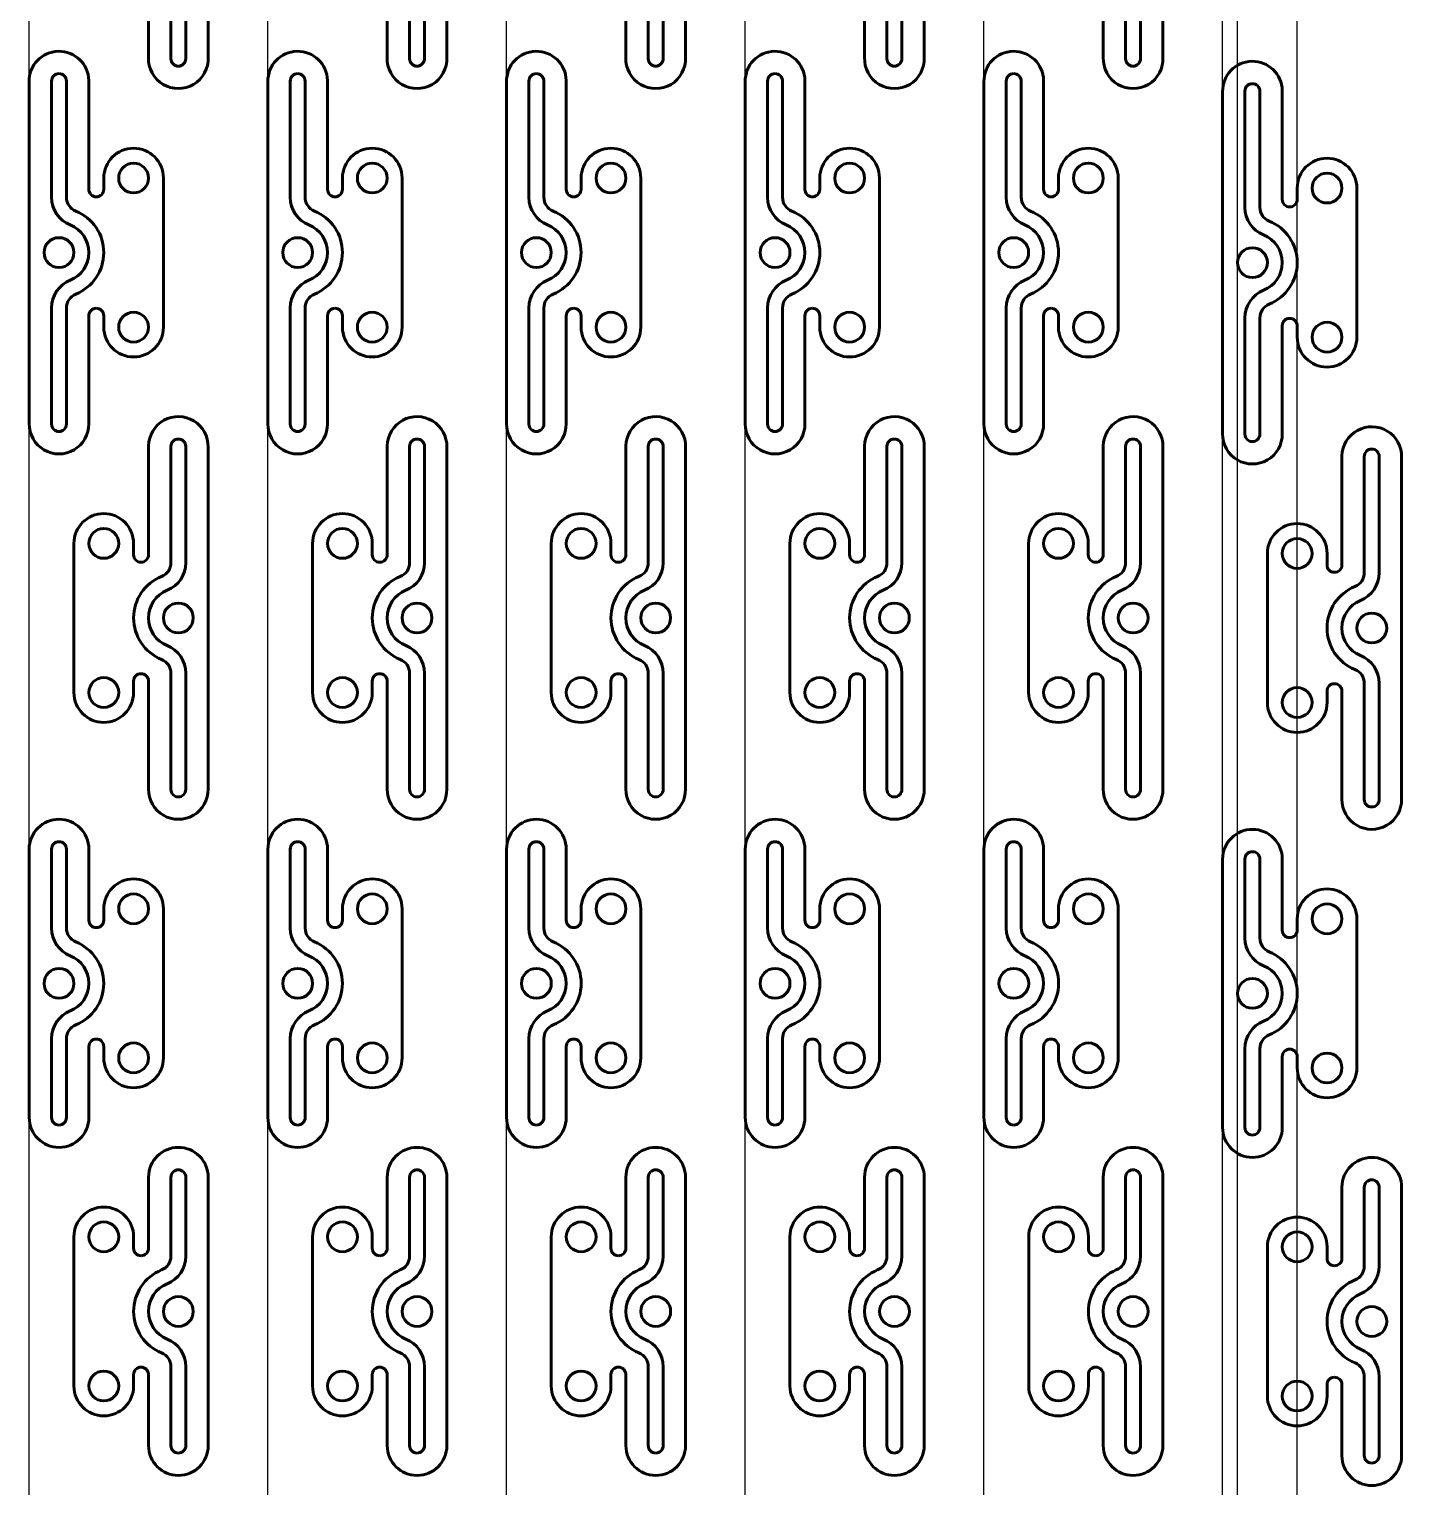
# Model space of a CAD drawing. Header units: millimetres. Extents: x -2 to 186, y -196 to 18.
# Drawn here: x 94 to 186, y -195.8 to -98 of the extents above; entities that cross this region are included whole.
import ezdxf

# ---------------------------------------------------------------- set-up
doc = ezdxf.new("R2010")
doc.units = ezdxf.units.MM
doc.linetypes.add('K5LT_BASIC', pattern=[0])

# ---------------------------------------------------------------- blocks, each defined once
blk = doc.blocks.new('U58')
at = {"color": 150, "linetype": 'K5LT_BASIC', "lineweight": 60, "true_color": 0x0080ff}
for p, q in [((102, -72.002), (102, -81.766)), ((103.5, -72.002), (103.5, -82.294)), ((104.5, -82.294), (104.5, -72.002)), ((106, -86.002), (106, -72.002)), ((97, -81.002), (97, -91.002)), ((101, -81.766), (101, -81.002)), ((106, -86.002), (106, -99.918)), ((103.5, -100.002), (103.5, -89.71)), ((104.5, -89.71), (104.5, -100.002)), ((101, -91.002), (101, -90.238)), ((102, -99.918), (102, -90.238))]:
    blk.add_line(p, q, dxfattribs=at)
for centre in [(99, -81.002), (99, -91.002)]:
    blk.add_circle(centre, 1, dxfattribs=at)
for centre, radius, start, end in [((104, -72.002), 2, 0, 180), ((104, -72.002), 0.5, 90, 180), ((104, -72.002), 0.5, 0, 90), ((99, -81.002), 2, 90, 180), ((99, -81.002), 2, 0, 90), ((101.5, -81.766), 0.5, 180, 270), ((101.5, -81.766), 0.5, 270, 0), ((102.5, -82.294), 1, 292.02431, 0), ((102.5, -82.294), 2, 292.02431, 0), ((104, -86.002), 3, 112.02431, 247.97569), ((104, -86.002), 2, 112.02431, 180), ((104, -86.002), 1, 360, 180), ((104, -86.002), 2, 180, 247.97569), ((104, -86.002), 1, 180, 360), ((102.5, -89.71), 2, 0, 67.97569), ((102.5, -89.71), 1, 0, 67.97569), ((101.5, -90.238), 0.5, 90, 180), ((101.5, -90.238), 0.5, 0, 90), ((99, -91.002), 2, 180, 270), ((99, -91.002), 2, 270, 0), ((104, -100.002), 2.002, 177.60869, 2.39131), ((104, -100.002), 0.5, 180, 270), ((104, -100.002), 0.5, 270, 0)]:
    blk.add_arc(centre, radius, start, end, dxfattribs=at)
blk = doc.blocks.new('U59')
at = {"color": 150, "linetype": 'K5LT_BASIC', "lineweight": 60, "true_color": 0x0080ff}
for p, q in [((94, -113.003), (94, -101.547)), ((95.5, -109.295), (95.5, -101.503)), ((96.5, -101.503), (96.5, -109.295)), ((98, -101.46), (98, -108.767)), ((99, -108.767), (99, -108.003)), ((103, -108.003), (103, -118.003)), ((94, -113.003), (94, -124.481)), ((95.5, -116.712), (95.5, -124.503)), ((96.5, -124.503), (96.5, -116.712)), ((98, -124.481), (98, -117.24)), ((99, -118.003), (99, -117.24))]:
    blk.add_line(p, q, dxfattribs=at)
for centre in [(101, -108.003), (101, -118.003)]:
    blk.add_circle(centre, 1, dxfattribs=at)
for centre, radius, start, end in [((96, -101.503), 2, 1.24142, 181.24142), ((96, -101.503), 0.5, 90, 180), ((96, -101.503), 0.5, 0, 90), ((101, -108.003), 2, 0, 180), ((97.5, -109.295), 2, 180, 247.97569), ((97.5, -109.295), 1, 180, 247.97569), ((98.5, -108.767), 0.5, 180, 270), ((98.5, -108.767), 0.5, 270, 0), ((96, -113.003), 3, 292.02431, 67.97569), ((96, -113.003), 2, 0, 67.97569), ((96, -113.003), 1, 0, 180), ((96, -113.003), 1, 180, 0), ((96, -113.003), 2, 292.02431, 0), ((97.5, -116.712), 2, 112.02431, 180), ((97.5, -116.712), 1, 112.02431, 180), ((98.5, -117.24), 0.5, 90, 180), ((98.5, -117.24), 0.5, 0, 90), ((101, -118.003), 2, 180, 0), ((96, -124.503), 2, 179.36217, 0.63783), ((96, -124.503), 0.5, 180, 270), ((96, -124.503), 0.5, 270, 0)]:
    blk.add_arc(centre, radius, start, end, dxfattribs=at)
blk = doc.blocks.new('U60')
at = {"color": 150, "linetype": 'K5LT_BASIC', "lineweight": 60, "true_color": 0x0080ff}
for p, q in [((102, -125.96), (102, -133.267)), ((103.5, -126.003), (103.5, -133.795)), ((104.5, -133.795), (104.5, -126.003)), ((106, -137.503), (106, -126.046)), ((97, -132.503), (97, -142.503)), ((101, -133.267), (101, -132.503)), ((106, -137.503), (106, -148.981)), ((103.5, -149.003), (103.5, -141.211)), ((104.5, -141.211), (104.5, -149.003)), ((101, -142.503), (101, -141.739)), ((102, -148.981), (102, -141.739))]:
    blk.add_line(p, q, dxfattribs=at)
for centre in [(99, -132.503), (99, -142.503)]:
    blk.add_circle(centre, 1, dxfattribs=at)
for centre, radius, start, end in [((104, -126.003), 2, 358.75858, 178.75858), ((104, -126.003), 0.5, 90, 180), ((104, -126.003), 0.5, 0, 90), ((99, -132.503), 2, 0, 180), ((101.5, -133.267), 0.5, 180, 270), ((101.5, -133.267), 0.5, 270, 0), ((102.5, -133.795), 1, 292.02431, 0), ((102.5, -133.795), 2, 292.02431, 0), ((104, -137.503), 3, 112.02431, 247.97569), ((104, -137.503), 2, 112.02431, 180), ((104, -137.503), 1, 360, 180), ((104, -137.503), 2, 180, 247.97569), ((104, -137.503), 1, 180, 360), ((102.5, -141.211), 2, 0, 67.97569), ((102.5, -141.211), 1, 0, 67.97569), ((101.5, -141.739), 0.5, 90, 180), ((101.5, -141.739), 0.5, 0, 90), ((99, -142.503), 2, 180, 360), ((104, -149.003), 2, 179.36217, 0.63783), ((104, -149.003), 0.5, 180, 270), ((104, -149.003), 0.5, 270, 0)]:
    blk.add_arc(centre, radius, start, end, dxfattribs=at)
blk = doc.blocks.new('U61')
at = {"color": 150, "linetype": 'K5LT_BASIC', "lineweight": 60, "true_color": 0x0080ff}
for p, q in [((102.001, -175.002), (102.001, -179.767)), ((103.501, -175.003), (103.501, -180.295)), ((104.501, -180.295), (104.501, -175.003)), ((106.001, -184.003), (106.001, -175.005)), ((97.001, -189.003), (97.001, -179.003)), ((101.001, -179.003), (101.001, -179.767)), ((106.001, -184.003), (106.001, -193.003)), ((101.001, -188.239), (101.001, -189.003)), ((102.001, -193.003), (102.001, -188.239)), ((103.501, -193.003), (103.501, -187.711)), ((104.501, -187.711), (104.501, -193.003))]:
    blk.add_line(p, q, dxfattribs=at)
for centre in [(99.001, -179.003), (99.001, -189.003)]:
    blk.add_circle(centre, 1, dxfattribs=at)
for centre, radius, start, end in [((104.001, -175.003), 2, 90.03883, 179.96117), ((104.001, -175.003), 2, 359.96117, 90.03883), ((104.001, -175.003), 0.5, 90, 180), ((104.001, -175.003), 0.5, 0, 90), ((99.001, -179.003), 2, 0, 180), ((101.501, -179.767), 0.5, 180, 270), ((101.501, -179.767), 0.5, 270, 0), ((102.501, -180.295), 1, 292.02431, 0), ((102.501, -180.295), 2, 292.02431, 0), ((104.001, -184.003), 3, 112.02431, 247.97569), ((104.001, -184.003), 2, 112.02431, 180), ((104.001, -184.003), 1, 360, 180), ((104.001, -184.003), 2, 180, 247.97569), ((104.001, -184.003), 1, 180, 360), ((102.501, -187.711), 2, 0, 67.97569), ((102.501, -187.711), 1, 0, 67.97569), ((101.501, -188.239), 0.5, 90, 180), ((101.501, -188.239), 0.5, 0, 90), ((99.001, -189.003), 2, 180, 0), ((104.001, -193.003), 2, 180, 0), ((104.001, -193.003), 0.5, 180, 270), ((104.001, -193.003), 0.5, 270, 0)]:
    blk.add_arc(centre, radius, start, end, dxfattribs=at)
blk = doc.blocks.new('U62')
at = {"color": 150, "linetype": 'K5LT_BASIC', "lineweight": 60, "true_color": 0x0080ff}
for p, q in [((94.001, -162.003), (94.001, -153.005)), ((95.501, -158.295), (95.501, -153.003)), ((96.501, -153.003), (96.501, -158.295)), ((98.001, -153.002), (98.001, -157.767)), ((99.001, -157.003), (99.001, -157.767)), ((103.001, -167.003), (103.001, -157.003)), ((94.001, -162.003), (94.001, -171.003)), ((95.501, -165.711), (95.501, -171.003)), ((96.501, -171.003), (96.501, -165.711)), ((98.001, -171.003), (98.001, -166.239)), ((99.001, -166.239), (99.001, -167.003))]:
    blk.add_line(p, q, dxfattribs=at)
for centre in [(101.001, -157.003), (101.001, -167.003)]:
    blk.add_circle(centre, 1, dxfattribs=at)
for centre, radius, start, end in [((96.001, -153.003), 2, 89.96117, 180.03883), ((96.001, -153.003), 2, 0.03883, 89.96117), ((96.001, -153.003), 0.5, 90, 180), ((96.001, -153.003), 0.5, 0, 90), ((101.001, -157.003), 2, 0, 180), ((97.501, -158.295), 2, 180, 247.97569), ((97.501, -158.295), 1, 180, 247.97569), ((98.501, -157.767), 0.5, 180, 270), ((98.501, -157.767), 0.5, 270, 0), ((96.001, -162.003), 3, 292.02431, 67.97569), ((96.001, -162.003), 2, 0, 67.97569), ((96.001, -162.003), 1, 0, 180), ((96.001, -162.003), 1, 180, 0), ((96.001, -162.003), 2, 292.02431, 0), ((97.501, -165.711), 2, 112.02431, 180), ((97.501, -165.711), 1, 112.02431, 180), ((98.501, -166.239), 0.5, 90, 180), ((98.501, -166.239), 0.5, 0, 90), ((101.001, -167.003), 2, 180, 0), ((96.001, -171.003), 2, 180, 0), ((96.001, -171.003), 0.5, 180, 270), ((96.001, -171.003), 0.5, 270, 0)]:
    blk.add_arc(centre, radius, start, end, dxfattribs=at)
blk = doc.blocks.new('U54')
for name in ['U58', 'U59', 'U60', 'U62', 'U61']:
    blk.add_blockref(name, (0, 0))
blk = doc.blocks.new('U67')
at = {"color": 150, "linetype": 'K5LT_BASIC', "lineweight": 60, "true_color": 0x0080ff}
for p, q in [((118, -72.002), (118, -81.766)), ((119.5, -72.002), (119.5, -82.294)), ((120.5, -82.294), (120.5, -72.002)), ((122, -86.002), (122, -72.002)), ((113, -81.002), (113, -91.002)), ((117, -81.766), (117, -81.002)), ((122, -86.002), (122, -99.918)), ((119.5, -100.002), (119.5, -89.71)), ((120.5, -89.71), (120.5, -100.002)), ((117, -91.002), (117, -90.238)), ((118, -99.918), (118, -90.238))]:
    blk.add_line(p, q, dxfattribs=at)
for centre in [(115, -81.002), (115, -91.002)]:
    blk.add_circle(centre, 1, dxfattribs=at)
for centre, radius, start, end in [((120, -72.002), 2, 0, 180), ((120, -72.002), 0.5, 90, 180), ((120, -72.002), 0.5, 0, 90), ((115, -81.002), 2, 90, 180), ((115, -81.002), 2, 0, 90), ((117.5, -81.766), 0.5, 180, 270), ((117.5, -81.766), 0.5, 270, 0), ((118.5, -82.294), 1, 292.02431, 0), ((118.5, -82.294), 2, 292.02431, 0), ((120, -86.002), 3, 112.02431, 247.97569), ((120, -86.002), 2, 112.02431, 180), ((120, -86.002), 1, 360, 180), ((120, -86.002), 2, 180, 247.97569), ((120, -86.002), 1, 180, 360), ((118.5, -89.71), 2, 0, 67.97569), ((118.5, -89.71), 1, 0, 67.97569), ((117.5, -90.238), 0.5, 90, 180), ((117.5, -90.238), 0.5, 0, 90), ((115, -91.002), 2, 180, 270), ((115, -91.002), 2, 270, 0), ((120, -100.002), 2.002, 177.60869, 2.39131), ((120, -100.002), 0.5, 180, 270), ((120, -100.002), 0.5, 270, 0)]:
    blk.add_arc(centre, radius, start, end, dxfattribs=at)
blk = doc.blocks.new('U68')
at = {"color": 150, "linetype": 'K5LT_BASIC', "lineweight": 60, "true_color": 0x0080ff}
for p, q in [((110, -113.003), (110, -101.547)), ((111.5, -109.295), (111.5, -101.503)), ((112.5, -101.503), (112.5, -109.295)), ((114, -101.46), (114, -108.767)), ((115, -108.767), (115, -108.003)), ((119, -108.003), (119, -118.003)), ((110, -113.003), (110, -124.481)), ((111.5, -116.712), (111.5, -124.503)), ((112.5, -124.503), (112.5, -116.712)), ((114, -124.481), (114, -117.24)), ((115, -118.003), (115, -117.24))]:
    blk.add_line(p, q, dxfattribs=at)
for centre in [(117, -108.003), (117, -118.003)]:
    blk.add_circle(centre, 1, dxfattribs=at)
for centre, radius, start, end in [((112, -101.503), 2, 1.24142, 181.24142), ((112, -101.503), 0.5, 90, 180), ((112, -101.503), 0.5, 0, 90), ((117, -108.003), 2, 0, 180), ((113.5, -109.295), 2, 180, 247.97569), ((113.5, -109.295), 1, 180, 247.97569), ((114.5, -108.767), 0.5, 180, 270), ((114.5, -108.767), 0.5, 270, 0), ((112, -113.003), 3, 292.02431, 67.97569), ((112, -113.003), 2, 0, 67.97569), ((112, -113.003), 1, 0, 180), ((112, -113.003), 1, 180, 0), ((112, -113.003), 2, 292.02431, 0), ((113.5, -116.712), 2, 112.02431, 180), ((113.5, -116.712), 1, 112.02431, 180), ((114.5, -117.24), 0.5, 90, 180), ((114.5, -117.24), 0.5, 0, 90), ((117, -118.003), 2, 180, 0), ((112, -124.503), 2, 179.36217, 0.63783), ((112, -124.503), 0.5, 180, 270), ((112, -124.503), 0.5, 270, 0)]:
    blk.add_arc(centre, radius, start, end, dxfattribs=at)
blk = doc.blocks.new('U69')
at = {"color": 150, "linetype": 'K5LT_BASIC', "lineweight": 60, "true_color": 0x0080ff}
for p, q in [((118, -125.96), (118, -133.267)), ((119.5, -126.003), (119.5, -133.795)), ((120.5, -133.795), (120.5, -126.003)), ((122, -137.503), (122, -126.046)), ((113, -132.503), (113, -142.503)), ((117, -133.267), (117, -132.503)), ((122, -137.503), (122, -148.981)), ((119.5, -149.003), (119.5, -141.211)), ((120.5, -141.211), (120.5, -149.003)), ((117, -142.503), (117, -141.739)), ((118, -148.981), (118, -141.739))]:
    blk.add_line(p, q, dxfattribs=at)
for centre in [(115, -132.503), (115, -142.503)]:
    blk.add_circle(centre, 1, dxfattribs=at)
for centre, radius, start, end in [((120, -126.003), 2, 358.75858, 178.75858), ((120, -126.003), 0.5, 90, 180), ((120, -126.003), 0.5, 0, 90), ((115, -132.503), 2, 0, 180), ((117.5, -133.267), 0.5, 180, 270), ((117.5, -133.267), 0.5, 270, 0), ((118.5, -133.795), 1, 292.02431, 0), ((118.5, -133.795), 2, 292.02431, 0), ((120, -137.503), 3, 112.02431, 247.97569), ((120, -137.503), 2, 112.02431, 180), ((120, -137.503), 1, 360, 180), ((120, -137.503), 2, 180, 247.97569), ((120, -137.503), 1, 180, 360), ((118.5, -141.211), 2, 0, 67.97569), ((118.5, -141.211), 1, 0, 67.97569), ((117.5, -141.739), 0.5, 90, 180), ((117.5, -141.739), 0.5, 0, 90), ((115, -142.503), 2, 180, 360), ((120, -149.003), 2, 179.36217, 0.63783), ((120, -149.003), 0.5, 180, 270), ((120, -149.003), 0.5, 270, 0)]:
    blk.add_arc(centre, radius, start, end, dxfattribs=at)
blk = doc.blocks.new('U70')
at = {"color": 150, "linetype": 'K5LT_BASIC', "lineweight": 60, "true_color": 0x0080ff}
for p, q in [((118.001, -175.002), (118.001, -179.767)), ((119.501, -175.003), (119.501, -180.295)), ((120.501, -180.295), (120.501, -175.003)), ((122.001, -184.003), (122.001, -175.005)), ((113.001, -189.003), (113.001, -179.003)), ((117.001, -179.003), (117.001, -179.767)), ((122.001, -184.003), (122.001, -193.003)), ((117.001, -188.239), (117.001, -189.003)), ((118.001, -193.003), (118.001, -188.239)), ((119.501, -193.003), (119.501, -187.711)), ((120.501, -187.711), (120.501, -193.003))]:
    blk.add_line(p, q, dxfattribs=at)
for centre in [(115.001, -179.003), (115.001, -189.003)]:
    blk.add_circle(centre, 1, dxfattribs=at)
for centre, radius, start, end in [((120.001, -175.003), 2, 90.03883, 179.96117), ((120.001, -175.003), 2, 359.96117, 90.03883), ((120.001, -175.003), 0.5, 90, 180), ((120.001, -175.003), 0.5, 0, 90), ((115.001, -179.003), 2, 0, 180), ((117.501, -179.767), 0.5, 180, 270), ((117.501, -179.767), 0.5, 270, 0), ((118.501, -180.295), 1, 292.02431, 0), ((118.501, -180.295), 2, 292.02431, 0), ((120.001, -184.003), 3, 112.02431, 247.97569), ((120.001, -184.003), 2, 112.02431, 180), ((120.001, -184.003), 1, 360, 180), ((120.001, -184.003), 2, 180, 247.97569), ((120.001, -184.003), 1, 180, 360), ((118.501, -187.711), 2, 0, 67.97569), ((118.501, -187.711), 1, 0, 67.97569), ((117.501, -188.239), 0.5, 90, 180), ((117.501, -188.239), 0.5, 0, 90), ((115.001, -189.003), 2, 180, 0), ((120.001, -193.003), 2, 180, 0), ((120.001, -193.003), 0.5, 180, 270), ((120.001, -193.003), 0.5, 270, 0)]:
    blk.add_arc(centre, radius, start, end, dxfattribs=at)
blk = doc.blocks.new('U71')
at = {"color": 150, "linetype": 'K5LT_BASIC', "lineweight": 60, "true_color": 0x0080ff}
for p, q in [((110.001, -162.003), (110.001, -153.005)), ((111.501, -158.295), (111.501, -153.003)), ((112.501, -153.003), (112.501, -158.295)), ((114.001, -153.002), (114.001, -157.767)), ((115.001, -157.003), (115.001, -157.767)), ((119.001, -167.003), (119.001, -157.003)), ((110.001, -162.003), (110.001, -171.003)), ((111.501, -165.711), (111.501, -171.003)), ((112.501, -171.003), (112.501, -165.711)), ((114.001, -171.003), (114.001, -166.239)), ((115.001, -166.239), (115.001, -167.003))]:
    blk.add_line(p, q, dxfattribs=at)
for centre in [(117.001, -157.003), (117.001, -167.003)]:
    blk.add_circle(centre, 1, dxfattribs=at)
for centre, radius, start, end in [((112.001, -153.003), 2, 89.96117, 180.03883), ((112.001, -153.003), 2, 0.03883, 89.96117), ((112.001, -153.003), 0.5, 90, 180), ((112.001, -153.003), 0.5, 0, 90), ((117.001, -157.003), 2, 0, 180), ((113.501, -158.295), 2, 180, 247.97569), ((113.501, -158.295), 1, 180, 247.97569), ((114.501, -157.767), 0.5, 180, 270), ((114.501, -157.767), 0.5, 270, 0), ((112.001, -162.003), 3, 292.02431, 67.97569), ((112.001, -162.003), 2, 0, 67.97569), ((112.001, -162.003), 1, 0, 180), ((112.001, -162.003), 1, 180, 0), ((112.001, -162.003), 2, 292.02431, 0), ((113.501, -165.711), 2, 112.02431, 180), ((113.501, -165.711), 1, 112.02431, 180), ((114.501, -166.239), 0.5, 90, 180), ((114.501, -166.239), 0.5, 0, 90), ((117.001, -167.003), 2, 180, 0), ((112.001, -171.003), 2, 180, 0), ((112.001, -171.003), 0.5, 180, 270), ((112.001, -171.003), 0.5, 270, 0)]:
    blk.add_arc(centre, radius, start, end, dxfattribs=at)
blk = doc.blocks.new('U63')
for name in ['U67', 'U68', 'U69', 'U71', 'U70']:
    blk.add_blockref(name, (0, 0))
blk = doc.blocks.new('U76')
at = {"color": 150, "linetype": 'K5LT_BASIC', "lineweight": 60, "true_color": 0x0080ff}
for p, q in [((134, -72.002), (134, -81.766)), ((135.5, -72.002), (135.5, -82.294)), ((136.5, -82.294), (136.5, -72.002)), ((138, -86.002), (138, -72.002)), ((129, -81.002), (129, -91.002)), ((133, -81.766), (133, -81.002)), ((138, -86.002), (138, -99.918)), ((135.5, -100.002), (135.5, -89.71)), ((136.5, -89.71), (136.5, -100.002)), ((133, -91.002), (133, -90.238)), ((134, -99.918), (134, -90.238))]:
    blk.add_line(p, q, dxfattribs=at)
for centre in [(131, -81.002), (131, -91.002)]:
    blk.add_circle(centre, 1, dxfattribs=at)
for centre, radius, start, end in [((136, -72.002), 2, 0, 180), ((136, -72.002), 0.5, 90, 180), ((136, -72.002), 0.5, 0, 90), ((131, -81.002), 2, 90, 180), ((131, -81.002), 2, 0, 90), ((133.5, -81.766), 0.5, 180, 270), ((133.5, -81.766), 0.5, 270, 0), ((134.5, -82.294), 1, 292.02431, 0), ((134.5, -82.294), 2, 292.02431, 0), ((136, -86.002), 3, 112.02431, 247.97569), ((136, -86.002), 2, 112.02431, 180), ((136, -86.002), 1, 360, 180), ((136, -86.002), 2, 180, 247.97569), ((136, -86.002), 1, 180, 360), ((134.5, -89.71), 2, 0, 67.97569), ((134.5, -89.71), 1, 0, 67.97569), ((133.5, -90.238), 0.5, 90, 180), ((133.5, -90.238), 0.5, 0, 90), ((131, -91.002), 2, 180, 270), ((131, -91.002), 2, 270, 0), ((136, -100.002), 2.002, 177.60869, 2.39131), ((136, -100.002), 0.5, 180, 270), ((136, -100.002), 0.5, 270, 0)]:
    blk.add_arc(centre, radius, start, end, dxfattribs=at)
blk = doc.blocks.new('U77')
at = {"color": 150, "linetype": 'K5LT_BASIC', "lineweight": 60, "true_color": 0x0080ff}
for p, q in [((126, -113.003), (126, -101.547)), ((127.5, -109.295), (127.5, -101.503)), ((128.5, -101.503), (128.5, -109.295)), ((130, -101.46), (130, -108.767)), ((131, -108.767), (131, -108.003)), ((135, -108.003), (135, -118.003)), ((126, -113.003), (126, -124.481)), ((127.5, -116.712), (127.5, -124.503)), ((128.5, -124.503), (128.5, -116.712)), ((130, -124.481), (130, -117.24)), ((131, -118.003), (131, -117.24))]:
    blk.add_line(p, q, dxfattribs=at)
for centre in [(133, -108.003), (133, -118.003)]:
    blk.add_circle(centre, 1, dxfattribs=at)
for centre, radius, start, end in [((128, -101.503), 2, 1.24142, 181.24142), ((128, -101.503), 0.5, 90, 180), ((128, -101.503), 0.5, 0, 90), ((133, -108.003), 2, 0, 180), ((129.5, -109.295), 2, 180, 247.97569), ((129.5, -109.295), 1, 180, 247.97569), ((130.5, -108.767), 0.5, 180, 270), ((130.5, -108.767), 0.5, 270, 0), ((128, -113.003), 3, 292.02431, 67.97569), ((128, -113.003), 2, 0, 67.97569), ((128, -113.003), 1, 0, 180), ((128, -113.003), 1, 180, 0), ((128, -113.003), 2, 292.02431, 0), ((129.5, -116.712), 2, 112.02431, 180), ((129.5, -116.712), 1, 112.02431, 180), ((130.5, -117.24), 0.5, 90, 180), ((130.5, -117.24), 0.5, 0, 90), ((133, -118.003), 2, 180, 0), ((128, -124.503), 2, 179.36217, 0.63783), ((128, -124.503), 0.5, 180, 270), ((128, -124.503), 0.5, 270, 0)]:
    blk.add_arc(centre, radius, start, end, dxfattribs=at)
blk = doc.blocks.new('U78')
at = {"color": 150, "linetype": 'K5LT_BASIC', "lineweight": 60, "true_color": 0x0080ff}
for p, q in [((134, -125.96), (134, -133.267)), ((135.5, -126.003), (135.5, -133.795)), ((136.5, -133.795), (136.5, -126.003)), ((138, -137.503), (138, -126.046)), ((129, -132.503), (129, -142.503)), ((133, -133.267), (133, -132.503)), ((138, -137.503), (138, -148.981)), ((135.5, -149.003), (135.5, -141.211)), ((136.5, -141.211), (136.5, -149.003)), ((133, -142.503), (133, -141.739)), ((134, -148.981), (134, -141.739))]:
    blk.add_line(p, q, dxfattribs=at)
for centre in [(131, -132.503), (131, -142.503)]:
    blk.add_circle(centre, 1, dxfattribs=at)
for centre, radius, start, end in [((136, -126.003), 2, 358.75858, 178.75858), ((136, -126.003), 0.5, 90, 180), ((136, -126.003), 0.5, 0, 90), ((131, -132.503), 2, 0, 180), ((133.5, -133.267), 0.5, 180, 270), ((133.5, -133.267), 0.5, 270, 0), ((134.5, -133.795), 1, 292.02431, 0), ((134.5, -133.795), 2, 292.02431, 0), ((136, -137.503), 3, 112.02431, 247.97569), ((136, -137.503), 2, 112.02431, 180), ((136, -137.503), 1, 360, 180), ((136, -137.503), 2, 180, 247.97569), ((136, -137.503), 1, 180, 360), ((134.5, -141.211), 2, 0, 67.97569), ((134.5, -141.211), 1, 0, 67.97569), ((133.5, -141.739), 0.5, 90, 180), ((133.5, -141.739), 0.5, 0, 90), ((131, -142.503), 2, 180, 360), ((136, -149.003), 2, 179.36217, 0.63783), ((136, -149.003), 0.5, 180, 270), ((136, -149.003), 0.5, 270, 0)]:
    blk.add_arc(centre, radius, start, end, dxfattribs=at)
blk = doc.blocks.new('U79')
at = {"color": 150, "linetype": 'K5LT_BASIC', "lineweight": 60, "true_color": 0x0080ff}
for p, q in [((134.001, -175.002), (134.001, -179.767)), ((135.501, -175.003), (135.501, -180.295)), ((136.501, -180.295), (136.501, -175.003)), ((138.001, -184.003), (138.001, -175.005)), ((129.001, -189.003), (129.001, -179.003)), ((133.001, -179.003), (133.001, -179.767)), ((138.001, -184.003), (138.001, -193.003)), ((133.001, -188.239), (133.001, -189.003)), ((134.001, -193.003), (134.001, -188.239)), ((135.501, -193.003), (135.501, -187.711)), ((136.501, -187.711), (136.501, -193.003))]:
    blk.add_line(p, q, dxfattribs=at)
for centre in [(131.001, -179.003), (131.001, -189.003)]:
    blk.add_circle(centre, 1, dxfattribs=at)
for centre, radius, start, end in [((136.001, -175.003), 2, 90.03883, 179.96117), ((136.001, -175.003), 2, 359.96117, 90.03883), ((136.001, -175.003), 0.5, 90, 180), ((136.001, -175.003), 0.5, 0, 90), ((131.001, -179.003), 2, 0, 180), ((133.501, -179.767), 0.5, 180, 270), ((133.501, -179.767), 0.5, 270, 0), ((134.501, -180.295), 1, 292.02431, 0), ((134.501, -180.295), 2, 292.02431, 0), ((136.001, -184.003), 3, 112.02431, 247.97569), ((136.001, -184.003), 2, 112.02431, 180), ((136.001, -184.003), 1, 360, 180), ((136.001, -184.003), 2, 180, 247.97569), ((136.001, -184.003), 1, 180, 360), ((134.501, -187.711), 2, 0, 67.97569), ((134.501, -187.711), 1, 0, 67.97569), ((133.501, -188.239), 0.5, 90, 180), ((133.501, -188.239), 0.5, 0, 90), ((131.001, -189.003), 2, 180, 0), ((136.001, -193.003), 2, 180, 0), ((136.001, -193.003), 0.5, 180, 270), ((136.001, -193.003), 0.5, 270, 0)]:
    blk.add_arc(centre, radius, start, end, dxfattribs=at)
blk = doc.blocks.new('U80')
at = {"color": 150, "linetype": 'K5LT_BASIC', "lineweight": 60, "true_color": 0x0080ff}
for p, q in [((126.001, -162.003), (126.001, -153.005)), ((127.501, -158.295), (127.501, -153.003)), ((128.501, -153.003), (128.501, -158.295)), ((130.001, -153.002), (130.001, -157.767)), ((131.001, -157.003), (131.001, -157.767)), ((135.001, -167.003), (135.001, -157.003)), ((126.001, -162.003), (126.001, -171.003)), ((127.501, -165.711), (127.501, -171.003)), ((128.501, -171.003), (128.501, -165.711)), ((130.001, -171.003), (130.001, -166.239)), ((131.001, -166.239), (131.001, -167.003))]:
    blk.add_line(p, q, dxfattribs=at)
for centre in [(133.001, -157.003), (133.001, -167.003)]:
    blk.add_circle(centre, 1, dxfattribs=at)
for centre, radius, start, end in [((128.001, -153.003), 2, 89.96117, 180.03883), ((128.001, -153.003), 2, 0.03883, 89.96117), ((128.001, -153.003), 0.5, 90, 180), ((128.001, -153.003), 0.5, 0, 90), ((133.001, -157.003), 2, 0, 180), ((129.501, -158.295), 2, 180, 247.97569), ((129.501, -158.295), 1, 180, 247.97569), ((130.501, -157.767), 0.5, 180, 270), ((130.501, -157.767), 0.5, 270, 0), ((128.001, -162.003), 3, 292.02431, 67.97569), ((128.001, -162.003), 2, 0, 67.97569), ((128.001, -162.003), 1, 0, 180), ((128.001, -162.003), 1, 180, 0), ((128.001, -162.003), 2, 292.02431, 0), ((129.501, -165.711), 2, 112.02431, 180), ((129.501, -165.711), 1, 112.02431, 180), ((130.501, -166.239), 0.5, 90, 180), ((130.501, -166.239), 0.5, 0, 90), ((133.001, -167.003), 2, 180, 0), ((128.001, -171.003), 2, 180, 0), ((128.001, -171.003), 0.5, 180, 270), ((128.001, -171.003), 0.5, 270, 0)]:
    blk.add_arc(centre, radius, start, end, dxfattribs=at)
blk = doc.blocks.new('U72')
for name in ['U76', 'U77', 'U78', 'U80', 'U79']:
    blk.add_blockref(name, (0, 0))
blk = doc.blocks.new('U85')
at = {"color": 150, "linetype": 'K5LT_BASIC', "lineweight": 60, "true_color": 0x0080ff}
for p, q in [((150, -72.002), (150, -81.766)), ((151.5, -72.002), (151.5, -82.294)), ((152.5, -82.294), (152.5, -72.002)), ((154, -86.002), (154, -72.002)), ((145, -81.002), (145, -91.002)), ((149, -81.766), (149, -81.002)), ((154, -86.002), (154, -99.918)), ((151.5, -100.002), (151.5, -89.71)), ((152.5, -89.71), (152.5, -100.002)), ((149, -91.002), (149, -90.238)), ((150, -99.918), (150, -90.238))]:
    blk.add_line(p, q, dxfattribs=at)
for centre in [(147, -81.002), (147, -91.002)]:
    blk.add_circle(centre, 1, dxfattribs=at)
for centre, radius, start, end in [((152, -72.002), 2, 0, 180), ((152, -72.002), 0.5, 90, 180), ((152, -72.002), 0.5, 0, 90), ((147, -81.002), 2, 90, 180), ((147, -81.002), 2, 0, 90), ((149.5, -81.766), 0.5, 180, 270), ((149.5, -81.766), 0.5, 270, 0), ((150.5, -82.294), 1, 292.02431, 0), ((150.5, -82.294), 2, 292.02431, 0), ((152, -86.002), 3, 112.02431, 247.97569), ((152, -86.002), 2, 112.02431, 180), ((152, -86.002), 1, 360, 180), ((152, -86.002), 2, 180, 247.97569), ((152, -86.002), 1, 180, 360), ((150.5, -89.71), 2, 0, 67.97569), ((150.5, -89.71), 1, 0, 67.97569), ((149.5, -90.238), 0.5, 90, 180), ((149.5, -90.238), 0.5, 0, 90), ((147, -91.002), 2, 180, 270), ((147, -91.002), 2, 270, 0), ((152, -100.002), 2.002, 177.60869, 2.39131), ((152, -100.002), 0.5, 180, 270), ((152, -100.002), 0.5, 270, 0)]:
    blk.add_arc(centre, radius, start, end, dxfattribs=at)
blk = doc.blocks.new('U86')
at = {"color": 150, "linetype": 'K5LT_BASIC', "lineweight": 60, "true_color": 0x0080ff}
for p, q in [((142, -113.003), (142, -101.547)), ((143.5, -109.295), (143.5, -101.503)), ((144.5, -101.503), (144.5, -109.295)), ((146, -101.46), (146, -108.767)), ((147, -108.767), (147, -108.003)), ((151, -108.003), (151, -118.003)), ((142, -113.003), (142, -124.481)), ((143.5, -116.712), (143.5, -124.503)), ((144.5, -124.503), (144.5, -116.712)), ((146, -124.481), (146, -117.24)), ((147, -118.003), (147, -117.24))]:
    blk.add_line(p, q, dxfattribs=at)
for centre in [(149, -108.003), (149, -118.003)]:
    blk.add_circle(centre, 1, dxfattribs=at)
for centre, radius, start, end in [((144, -101.503), 2, 1.24142, 181.24142), ((144, -101.503), 0.5, 90, 180), ((144, -101.503), 0.5, 0, 90), ((149, -108.003), 2, 0, 180), ((145.5, -109.295), 2, 180, 247.97569), ((145.5, -109.295), 1, 180, 247.97569), ((146.5, -108.767), 0.5, 180, 270), ((146.5, -108.767), 0.5, 270, 0), ((144, -113.003), 3, 292.02431, 67.97569), ((144, -113.003), 2, 0, 67.97569), ((144, -113.003), 1, 0, 180), ((144, -113.003), 1, 180, 0), ((144, -113.003), 2, 292.02431, 0), ((145.5, -116.712), 2, 112.02431, 180), ((145.5, -116.712), 1, 112.02431, 180), ((146.5, -117.24), 0.5, 90, 180), ((146.5, -117.24), 0.5, 0, 90), ((149, -118.003), 2, 180, 0), ((144, -124.503), 2, 179.36217, 0.63783), ((144, -124.503), 0.5, 180, 270), ((144, -124.503), 0.5, 270, 0)]:
    blk.add_arc(centre, radius, start, end, dxfattribs=at)
blk = doc.blocks.new('U87')
at = {"color": 150, "linetype": 'K5LT_BASIC', "lineweight": 60, "true_color": 0x0080ff}
for p, q in [((150, -125.96), (150, -133.267)), ((151.5, -126.003), (151.5, -133.795)), ((152.5, -133.795), (152.5, -126.003)), ((154, -137.503), (154, -126.046)), ((145, -132.503), (145, -142.503)), ((149, -133.267), (149, -132.503)), ((154, -137.503), (154, -148.981)), ((151.5, -149.003), (151.5, -141.211)), ((152.5, -141.211), (152.5, -149.003)), ((149, -142.503), (149, -141.739)), ((150, -148.981), (150, -141.739))]:
    blk.add_line(p, q, dxfattribs=at)
for centre in [(147, -132.503), (147, -142.503)]:
    blk.add_circle(centre, 1, dxfattribs=at)
for centre, radius, start, end in [((152, -126.003), 2, 358.75858, 178.75858), ((152, -126.003), 0.5, 90, 180), ((152, -126.003), 0.5, 0, 90), ((147, -132.503), 2, 0, 180), ((149.5, -133.267), 0.5, 180, 270), ((149.5, -133.267), 0.5, 270, 0), ((150.5, -133.795), 1, 292.02431, 0), ((150.5, -133.795), 2, 292.02431, 0), ((152, -137.503), 3, 112.02431, 247.97569), ((152, -137.503), 2, 112.02431, 180), ((152, -137.503), 1, 360, 180), ((152, -137.503), 2, 180, 247.97569), ((152, -137.503), 1, 180, 360), ((150.5, -141.211), 2, 0, 67.97569), ((150.5, -141.211), 1, 0, 67.97569), ((149.5, -141.739), 0.5, 90, 180), ((149.5, -141.739), 0.5, 0, 90), ((147, -142.503), 2, 180, 360), ((152, -149.003), 2, 179.36217, 0.63783), ((152, -149.003), 0.5, 180, 270), ((152, -149.003), 0.5, 270, 0)]:
    blk.add_arc(centre, radius, start, end, dxfattribs=at)
blk = doc.blocks.new('U88')
at = {"color": 150, "linetype": 'K5LT_BASIC', "lineweight": 60, "true_color": 0x0080ff}
for p, q in [((150.001, -175.002), (150.001, -179.767)), ((151.501, -175.003), (151.501, -180.295)), ((152.501, -180.295), (152.501, -175.003)), ((154.001, -184.003), (154.001, -175.005)), ((145.001, -189.003), (145.001, -179.003)), ((149.001, -179.003), (149.001, -179.767)), ((154.001, -184.003), (154.001, -193.003)), ((149.001, -188.239), (149.001, -189.003)), ((150.001, -193.003), (150.001, -188.239)), ((151.501, -193.003), (151.501, -187.711)), ((152.501, -187.711), (152.501, -193.003))]:
    blk.add_line(p, q, dxfattribs=at)
for centre in [(147.001, -179.003), (147.001, -189.003)]:
    blk.add_circle(centre, 1, dxfattribs=at)
for centre, radius, start, end in [((152.001, -175.003), 2, 90.03883, 179.96117), ((152.001, -175.003), 2, 359.96117, 90.03883), ((152.001, -175.003), 0.5, 90, 180), ((152.001, -175.003), 0.5, 0, 90), ((147.001, -179.003), 2, 0, 180), ((149.501, -179.767), 0.5, 180, 270), ((149.501, -179.767), 0.5, 270, 0), ((150.501, -180.295), 1, 292.02431, 0), ((150.501, -180.295), 2, 292.02431, 0), ((152.001, -184.003), 3, 112.02431, 247.97569), ((152.001, -184.003), 2, 112.02431, 180), ((152.001, -184.003), 1, 360, 180), ((152.001, -184.003), 2, 180, 247.97569), ((152.001, -184.003), 1, 180, 360), ((150.501, -187.711), 2, 0, 67.97569), ((150.501, -187.711), 1, 0, 67.97569), ((149.501, -188.239), 0.5, 90, 180), ((149.501, -188.239), 0.5, 0, 90), ((147.001, -189.003), 2, 180, 0), ((152.001, -193.003), 2, 180, 0), ((152.001, -193.003), 0.5, 180, 270), ((152.001, -193.003), 0.5, 270, 0)]:
    blk.add_arc(centre, radius, start, end, dxfattribs=at)
blk = doc.blocks.new('U89')
at = {"color": 150, "linetype": 'K5LT_BASIC', "lineweight": 60, "true_color": 0x0080ff}
for p, q in [((142.001, -162.003), (142.001, -153.005)), ((143.501, -158.295), (143.501, -153.003)), ((144.501, -153.003), (144.501, -158.295)), ((146.001, -153.002), (146.001, -157.767)), ((147.001, -157.003), (147.001, -157.767)), ((151.001, -167.003), (151.001, -157.003)), ((142.001, -162.003), (142.001, -171.003)), ((143.501, -165.711), (143.501, -171.003)), ((144.501, -171.003), (144.501, -165.711)), ((146.001, -171.003), (146.001, -166.239)), ((147.001, -166.239), (147.001, -167.003))]:
    blk.add_line(p, q, dxfattribs=at)
for centre in [(149.001, -157.003), (149.001, -167.003)]:
    blk.add_circle(centre, 1, dxfattribs=at)
for centre, radius, start, end in [((144.001, -153.003), 2, 89.96117, 180.03883), ((144.001, -153.003), 2, 0.03883, 89.96117), ((144.001, -153.003), 0.5, 90, 180), ((144.001, -153.003), 0.5, 0, 90), ((149.001, -157.003), 2, 0, 180), ((145.501, -158.295), 2, 180, 247.97569), ((145.501, -158.295), 1, 180, 247.97569), ((146.501, -157.767), 0.5, 180, 270), ((146.501, -157.767), 0.5, 270, 0), ((144.001, -162.003), 3, 292.02431, 67.97569), ((144.001, -162.003), 2, 0, 67.97569), ((144.001, -162.003), 1, 0, 180), ((144.001, -162.003), 1, 180, 0), ((144.001, -162.003), 2, 292.02431, 0), ((145.501, -165.711), 2, 112.02431, 180), ((145.501, -165.711), 1, 112.02431, 180), ((146.501, -166.239), 0.5, 90, 180), ((146.501, -166.239), 0.5, 0, 90), ((149.001, -167.003), 2, 180, 0), ((144.001, -171.003), 2, 180, 0), ((144.001, -171.003), 0.5, 180, 270), ((144.001, -171.003), 0.5, 270, 0)]:
    blk.add_arc(centre, radius, start, end, dxfattribs=at)
blk = doc.blocks.new('U81')
for name in ['U85', 'U86', 'U87', 'U89', 'U88']:
    blk.add_blockref(name, (0, 0))
blk = doc.blocks.new('U94')
at = {"color": 150, "linetype": 'K5LT_BASIC', "lineweight": 60, "true_color": 0x0080ff}
for p, q in [((166, -72.002), (166, -81.766)), ((167.5, -72.002), (167.5, -82.294)), ((168.5, -82.294), (168.5, -72.002)), ((170, -86.002), (170, -72.002)), ((161, -81.002), (161, -91.002)), ((165, -81.766), (165, -81.002)), ((170, -86.002), (170, -99.918)), ((167.5, -100.002), (167.5, -89.71)), ((168.5, -89.71), (168.5, -100.002)), ((165, -91.002), (165, -90.238)), ((166, -99.918), (166, -90.238))]:
    blk.add_line(p, q, dxfattribs=at)
for centre in [(163, -81.002), (163, -91.002)]:
    blk.add_circle(centre, 1, dxfattribs=at)
for centre, radius, start, end in [((168, -72.002), 2, 0, 180), ((168, -72.002), 0.5, 90, 180), ((168, -72.002), 0.5, 0, 90), ((163, -81.002), 2, 90, 180), ((163, -81.002), 2, 0, 90), ((165.5, -81.766), 0.5, 180, 270), ((165.5, -81.766), 0.5, 270, 0), ((166.5, -82.294), 1, 292.02431, 0), ((166.5, -82.294), 2, 292.02431, 0), ((168, -86.002), 3, 112.02431, 247.97569), ((168, -86.002), 2, 112.02431, 180), ((168, -86.002), 1, 360, 180), ((168, -86.002), 2, 180, 247.97569), ((168, -86.002), 1, 180, 360), ((166.5, -89.71), 2, 0, 67.97569), ((166.5, -89.71), 1, 0, 67.97569), ((165.5, -90.238), 0.5, 90, 180), ((165.5, -90.238), 0.5, 0, 90), ((163, -91.002), 2, 180, 270), ((163, -91.002), 2, 270, 0), ((168, -100.002), 2.002, 177.60869, 2.39131), ((168, -100.002), 0.5, 180, 270), ((168, -100.002), 0.5, 270, 0)]:
    blk.add_arc(centre, radius, start, end, dxfattribs=at)
blk = doc.blocks.new('U95')
at = {"color": 150, "linetype": 'K5LT_BASIC', "lineweight": 60, "true_color": 0x0080ff}
for p, q in [((158, -113.003), (158, -101.547)), ((159.5, -109.295), (159.5, -101.503)), ((160.5, -101.503), (160.5, -109.295)), ((162, -101.46), (162, -108.767)), ((163, -108.767), (163, -108.003)), ((167, -108.003), (167, -118.003)), ((158, -113.003), (158, -124.481)), ((159.5, -116.712), (159.5, -124.503)), ((160.5, -124.503), (160.5, -116.712)), ((162, -124.481), (162, -117.24)), ((163, -118.003), (163, -117.24))]:
    blk.add_line(p, q, dxfattribs=at)
for centre in [(165, -108.003), (165, -118.003)]:
    blk.add_circle(centre, 1, dxfattribs=at)
for centre, radius, start, end in [((160, -101.503), 2, 1.24142, 181.24142), ((160, -101.503), 0.5, 90, 180), ((160, -101.503), 0.5, 0, 90), ((165, -108.003), 2, 0, 180), ((161.5, -109.295), 2, 180, 247.97569), ((161.5, -109.295), 1, 180, 247.97569), ((162.5, -108.767), 0.5, 180, 270), ((162.5, -108.767), 0.5, 270, 0), ((160, -113.003), 3, 292.02431, 67.97569), ((160, -113.003), 2, 0, 67.97569), ((160, -113.003), 1, 0, 180), ((160, -113.003), 1, 180, 0), ((160, -113.003), 2, 292.02431, 0), ((161.5, -116.712), 2, 112.02431, 180), ((161.5, -116.712), 1, 112.02431, 180), ((162.5, -117.24), 0.5, 90, 180), ((162.5, -117.24), 0.5, 0, 90), ((165, -118.003), 2, 180, 0), ((160, -124.503), 2, 179.36217, 0.63783), ((160, -124.503), 0.5, 180, 270), ((160, -124.503), 0.5, 270, 0)]:
    blk.add_arc(centre, radius, start, end, dxfattribs=at)
blk = doc.blocks.new('U96')
at = {"color": 150, "linetype": 'K5LT_BASIC', "lineweight": 60, "true_color": 0x0080ff}
for p, q in [((166, -125.96), (166, -133.267)), ((167.5, -126.003), (167.5, -133.795)), ((168.5, -133.795), (168.5, -126.003)), ((170, -137.503), (170, -126.046)), ((161, -132.503), (161, -142.503)), ((165, -133.267), (165, -132.503)), ((170, -137.503), (170, -148.981)), ((167.5, -149.003), (167.5, -141.211)), ((168.5, -141.211), (168.5, -149.003)), ((165, -142.503), (165, -141.739)), ((166, -148.981), (166, -141.739))]:
    blk.add_line(p, q, dxfattribs=at)
for centre in [(163, -132.503), (163, -142.503)]:
    blk.add_circle(centre, 1, dxfattribs=at)
for centre, radius, start, end in [((168, -126.003), 2, 358.75858, 178.75858), ((168, -126.003), 0.5, 90, 180), ((168, -126.003), 0.5, 0, 90), ((163, -132.503), 2, 0, 180), ((165.5, -133.267), 0.5, 180, 270), ((165.5, -133.267), 0.5, 270, 0), ((166.5, -133.795), 1, 292.02431, 0), ((166.5, -133.795), 2, 292.02431, 0), ((168, -137.503), 3, 112.02431, 247.97569), ((168, -137.503), 2, 112.02431, 180), ((168, -137.503), 1, 360, 180), ((168, -137.503), 2, 180, 247.97569), ((168, -137.503), 1, 180, 360), ((166.5, -141.211), 2, 0, 67.97569), ((166.5, -141.211), 1, 0, 67.97569), ((165.5, -141.739), 0.5, 90, 180), ((165.5, -141.739), 0.5, 0, 90), ((163, -142.503), 2, 180, 360), ((168, -149.003), 2, 179.36217, 0.63783), ((168, -149.003), 0.5, 180, 270), ((168, -149.003), 0.5, 270, 0)]:
    blk.add_arc(centre, radius, start, end, dxfattribs=at)
blk = doc.blocks.new('U97')
at = {"color": 150, "linetype": 'K5LT_BASIC', "lineweight": 60, "true_color": 0x0080ff}
for p, q in [((166.001, -175.002), (166.001, -179.767)), ((167.501, -175.003), (167.501, -180.295)), ((168.501, -180.295), (168.501, -175.003)), ((170.001, -184.003), (170.001, -175.005)), ((161.001, -189.003), (161.001, -179.003)), ((165.001, -179.003), (165.001, -179.767)), ((170.001, -184.003), (170.001, -193.003)), ((165.001, -188.239), (165.001, -189.003)), ((166.001, -193.003), (166.001, -188.239)), ((167.501, -193.003), (167.501, -187.711)), ((168.501, -187.711), (168.501, -193.003))]:
    blk.add_line(p, q, dxfattribs=at)
for centre in [(163.001, -179.003), (163.001, -189.003)]:
    blk.add_circle(centre, 1, dxfattribs=at)
for centre, radius, start, end in [((168.001, -175.003), 2, 90.03883, 179.96117), ((168.001, -175.003), 2, 359.96117, 90.03883), ((168.001, -175.003), 0.5, 90, 180), ((168.001, -175.003), 0.5, 0, 90), ((163.001, -179.003), 2, 0, 180), ((165.501, -179.767), 0.5, 180, 270), ((165.501, -179.767), 0.5, 270, 0), ((166.501, -180.295), 1, 292.02431, 0), ((166.501, -180.295), 2, 292.02431, 0), ((168.001, -184.003), 3, 112.02431, 247.97569), ((168.001, -184.003), 2, 112.02431, 180), ((168.001, -184.003), 1, 360, 180), ((168.001, -184.003), 2, 180, 247.97569), ((168.001, -184.003), 1, 180, 360), ((166.501, -187.711), 2, 0, 67.97569), ((166.501, -187.711), 1, 0, 67.97569), ((165.501, -188.239), 0.5, 90, 180), ((165.501, -188.239), 0.5, 0, 90), ((163.001, -189.003), 2, 180, 0), ((168.001, -193.003), 2, 180, 0), ((168.001, -193.003), 0.5, 180, 270), ((168.001, -193.003), 0.5, 270, 0)]:
    blk.add_arc(centre, radius, start, end, dxfattribs=at)
blk = doc.blocks.new('U98')
at = {"color": 150, "linetype": 'K5LT_BASIC', "lineweight": 60, "true_color": 0x0080ff}
for p, q in [((158.001, -162.003), (158.001, -153.005)), ((159.501, -158.295), (159.501, -153.003)), ((160.501, -153.003), (160.501, -158.295)), ((162.001, -153.002), (162.001, -157.767)), ((163.001, -157.003), (163.001, -157.767)), ((167.001, -167.003), (167.001, -157.003)), ((158.001, -162.003), (158.001, -171.003)), ((159.501, -165.711), (159.501, -171.003)), ((160.501, -171.003), (160.501, -165.711)), ((162.001, -171.003), (162.001, -166.239)), ((163.001, -166.239), (163.001, -167.003))]:
    blk.add_line(p, q, dxfattribs=at)
for centre in [(165.001, -157.003), (165.001, -167.003)]:
    blk.add_circle(centre, 1, dxfattribs=at)
for centre, radius, start, end in [((160.001, -153.003), 2, 89.96117, 180.03883), ((160.001, -153.003), 2, 0.03883, 89.96117), ((160.001, -153.003), 0.5, 90, 180), ((160.001, -153.003), 0.5, 0, 90), ((165.001, -157.003), 2, 0, 180), ((161.501, -158.295), 2, 180, 247.97569), ((161.501, -158.295), 1, 180, 247.97569), ((162.501, -157.767), 0.5, 180, 270), ((162.501, -157.767), 0.5, 270, 0), ((160.001, -162.003), 3, 292.02431, 67.97569), ((160.001, -162.003), 2, 0, 67.97569), ((160.001, -162.003), 1, 0, 180), ((160.001, -162.003), 1, 180, 0), ((160.001, -162.003), 2, 292.02431, 0), ((161.501, -165.711), 2, 112.02431, 180), ((161.501, -165.711), 1, 112.02431, 180), ((162.501, -166.239), 0.5, 90, 180), ((162.501, -166.239), 0.5, 0, 90), ((165.001, -167.003), 2, 180, 0), ((160.001, -171.003), 2, 180, 0), ((160.001, -171.003), 0.5, 180, 270), ((160.001, -171.003), 0.5, 270, 0)]:
    blk.add_arc(centre, radius, start, end, dxfattribs=at)
blk = doc.blocks.new('U90')
for name in ['U94', 'U95', 'U96', 'U98', 'U97']:
    blk.add_blockref(name, (0, 0))
blk = doc.blocks.new('U99')
at = {"color": 150, "linetype": 'K5LT_BASIC', "lineweight": 60, "true_color": 0x0080ff}
for p, q in [((174, -113.676), (174, -102.22)), ((175.5, -109.968), (175.5, -102.176)), ((176.5, -102.176), (176.5, -109.968)), ((178, -102.133), (178, -109.44)), ((179, -109.44), (179, -108.676)), ((183, -108.676), (183, -118.676)), ((174, -113.676), (174, -125.154)), ((175.5, -117.384), (175.5, -125.176)), ((176.5, -125.176), (176.5, -117.384)), ((178, -125.154), (178, -117.912)), ((179, -118.676), (179, -117.912))]:
    blk.add_line(p, q, dxfattribs=at)
for centre in [(181, -108.676), (181, -118.676)]:
    blk.add_circle(centre, 1, dxfattribs=at)
for centre, radius, start, end in [((176, -102.176), 2, 1.24142, 181.24142), ((176, -102.176), 0.5, 90, 180), ((176, -102.176), 0.5, 0, 90), ((181, -108.676), 2, 0, 180), ((178.5, -109.44), 0.5, 180, 270), ((178.5, -109.44), 0.5, 270, 0), ((177.5, -109.968), 2, 180, 247.97569), ((177.5, -109.968), 1, 180, 247.97569), ((176, -113.676), 3, 292.02431, 67.97569), ((176, -113.676), 2, 0, 67.97569), ((176, -113.676), 1, 0, 180), ((176, -113.676), 1, 180, 0), ((176, -113.676), 2, 292.02431, 0), ((177.5, -117.384), 2, 112.02431, 180), ((177.5, -117.384), 1, 112.02431, 180), ((178.5, -117.912), 0.5, 90, 180), ((178.5, -117.912), 0.5, 0, 90), ((181, -118.676), 2, 180, 0), ((176, -125.176), 2, 179.36217, 0.63783), ((176, -125.176), 0.5, 180, 270), ((176, -125.176), 0.5, 270, 0)]:
    blk.add_arc(centre, radius, start, end, dxfattribs=at)
blk = doc.blocks.new('U100')
at = {"color": 150, "linetype": 'K5LT_BASIC', "lineweight": 60, "true_color": 0x0080ff}
for p, q in [((182, -126.633), (182, -133.94)), ((183.5, -126.676), (183.5, -134.468)), ((184.5, -134.468), (184.5, -126.676)), ((186, -138.176), (186, -126.719)), ((177, -133.176), (177, -143.176)), ((181, -133.94), (181, -133.176)), ((186, -138.176), (186, -149.654)), ((181, -143.176), (181, -142.412)), ((182, -149.654), (182, -142.412)), ((183.5, -149.676), (183.5, -141.884)), ((184.5, -141.884), (184.5, -149.676))]:
    blk.add_line(p, q, dxfattribs=at)
for centre in [(179, -133.176), (179, -143.176)]:
    blk.add_circle(centre, 1, dxfattribs=at)
for centre, radius, start, end in [((184, -126.676), 2, 358.75858, 178.75858), ((184, -126.676), 0.5, 90, 180), ((184, -126.676), 0.5, 0, 90), ((179, -133.176), 2, 0, 180), ((181.5, -133.94), 0.5, 180, 270), ((181.5, -133.94), 0.5, 270, 0), ((182.5, -134.468), 1, 292.02431, 0), ((182.5, -134.468), 2, 292.02431, 0), ((184, -138.176), 3, 112.02431, 247.97569), ((184, -138.176), 2, 112.02431, 180), ((184, -138.176), 1, 360, 180), ((184, -138.176), 2, 180, 247.97569), ((184, -138.176), 1, 180, 360), ((182.5, -141.884), 2, 0, 67.97569), ((182.5, -141.884), 1, 0, 67.97569), ((181.5, -142.412), 0.5, 90, 180), ((181.5, -142.412), 0.5, 0, 90), ((179, -143.176), 2, 180, 360), ((184, -149.676), 2, 179.36217, 0.63783), ((184, -149.676), 0.5, 180, 270), ((184, -149.676), 0.5, 270, 0)]:
    blk.add_arc(centre, radius, start, end, dxfattribs=at)
blk = doc.blocks.new('U101')
at = {"color": 150, "linetype": 'K5LT_BASIC', "lineweight": 60, "true_color": 0x0080ff}
for p, q in [((182.001, -175.675), (182.001, -180.44)), ((183.501, -175.676), (183.501, -180.968)), ((184.501, -180.968), (184.501, -175.676)), ((186.001, -184.676), (186.001, -175.678)), ((177.001, -189.676), (177.001, -179.676)), ((181.001, -179.676), (181.001, -180.44)), ((186.001, -184.676), (186.001, -193.676)), ((183.501, -193.676), (183.501, -188.384)), ((184.501, -188.384), (184.501, -193.676)), ((181.001, -188.912), (181.001, -189.676)), ((182.001, -193.676), (182.001, -188.912))]:
    blk.add_line(p, q, dxfattribs=at)
for centre in [(179.001, -179.676), (179.001, -189.676)]:
    blk.add_circle(centre, 1, dxfattribs=at)
for centre, radius, start, end in [((184.001, -175.676), 2, 90.03883, 179.96117), ((184.001, -175.676), 2, 359.96117, 90.03883), ((184.001, -175.676), 0.5, 90, 180), ((184.001, -175.676), 0.5, 0, 90), ((179.001, -179.676), 2, 0, 180), ((181.501, -180.44), 0.5, 180, 270), ((181.501, -180.44), 0.5, 270, 0), ((182.501, -180.968), 1, 292.02431, 0), ((182.501, -180.968), 2, 292.02431, 0), ((184.001, -184.676), 3, 112.02431, 247.97569), ((184.001, -184.676), 2, 112.02431, 180), ((184.001, -184.676), 1, 360, 180), ((184.001, -184.676), 2, 180, 247.97569), ((184.001, -184.676), 1, 180, 360), ((182.501, -188.384), 2, 0, 67.97569), ((182.501, -188.384), 1, 0, 67.97569), ((181.501, -188.912), 0.5, 90, 180), ((181.501, -188.912), 0.5, 0, 90), ((179.001, -189.676), 2, 180, 0), ((184.001, -193.676), 2, 180, 0), ((184.001, -193.676), 0.5, 180, 270), ((184.001, -193.676), 0.5, 270, 0)]:
    blk.add_arc(centre, radius, start, end, dxfattribs=at)
blk = doc.blocks.new('U102')
at = {"color": 150, "linetype": 'K5LT_BASIC', "lineweight": 60, "true_color": 0x0080ff}
for p, q in [((174.001, -162.676), (174.001, -153.678)), ((175.501, -158.968), (175.501, -153.676)), ((176.501, -153.676), (176.501, -158.968)), ((178.001, -153.675), (178.001, -158.44)), ((179.001, -157.676), (179.001, -158.44)), ((183.001, -167.676), (183.001, -157.676)), ((174.001, -162.676), (174.001, -171.676)), ((175.501, -166.384), (175.501, -171.676)), ((176.501, -171.676), (176.501, -166.384)), ((178.001, -171.676), (178.001, -166.912)), ((179.001, -166.912), (179.001, -167.676))]:
    blk.add_line(p, q, dxfattribs=at)
for centre in [(181.001, -157.676), (181.001, -167.676)]:
    blk.add_circle(centre, 1, dxfattribs=at)
for centre, radius, start, end in [((176.001, -153.676), 2, 89.96117, 180.03883), ((176.001, -153.676), 2, 0.03883, 89.96117), ((176.001, -153.676), 0.5, 90, 180), ((176.001, -153.676), 0.5, 0, 90), ((181.001, -157.676), 2, 0, 180), ((177.501, -158.968), 2, 180, 247.97569), ((177.501, -158.968), 1, 180, 247.97569), ((178.501, -158.44), 0.5, 180, 270), ((178.501, -158.44), 0.5, 270, 0), ((176.001, -162.676), 3, 292.02431, 67.97569), ((176.001, -162.676), 2, 0, 67.97569), ((176.001, -162.676), 1, 0, 180), ((176.001, -162.676), 1, 180, 0), ((176.001, -162.676), 2, 292.02431, 0), ((177.501, -166.384), 2, 112.02431, 180), ((177.501, -166.384), 1, 112.02431, 180), ((178.501, -166.912), 0.5, 90, 180), ((178.501, -166.912), 0.5, 0, 90), ((181.001, -167.676), 2, 180, 0), ((176.001, -171.676), 2, 180, 0), ((176.001, -171.676), 0.5, 180, 270), ((176.001, -171.676), 0.5, 270, 0)]:
    blk.add_arc(centre, radius, start, end, dxfattribs=at)

msp = doc.modelspace()

# ---------------------------------------------------------------- linework, layer by layer
at = {"color": 232, "true_color": 0xc52b79}
for p in [(94, -5), (110, -5), (126, -5), (142, -5), (158, -5), (174, -5), (175, -64), (179, -65)]:
    msp.add_xline(p, (0, 1), dxfattribs=at)

# ---------------------------------------------------------------- block references
for name in ['U54', 'U63', 'U72', 'U81', 'U90', 'U99', 'U100', 'U102', 'U101']:
    msp.add_blockref(name, (0, 0))

doc.saveas('drawing.dxf')
